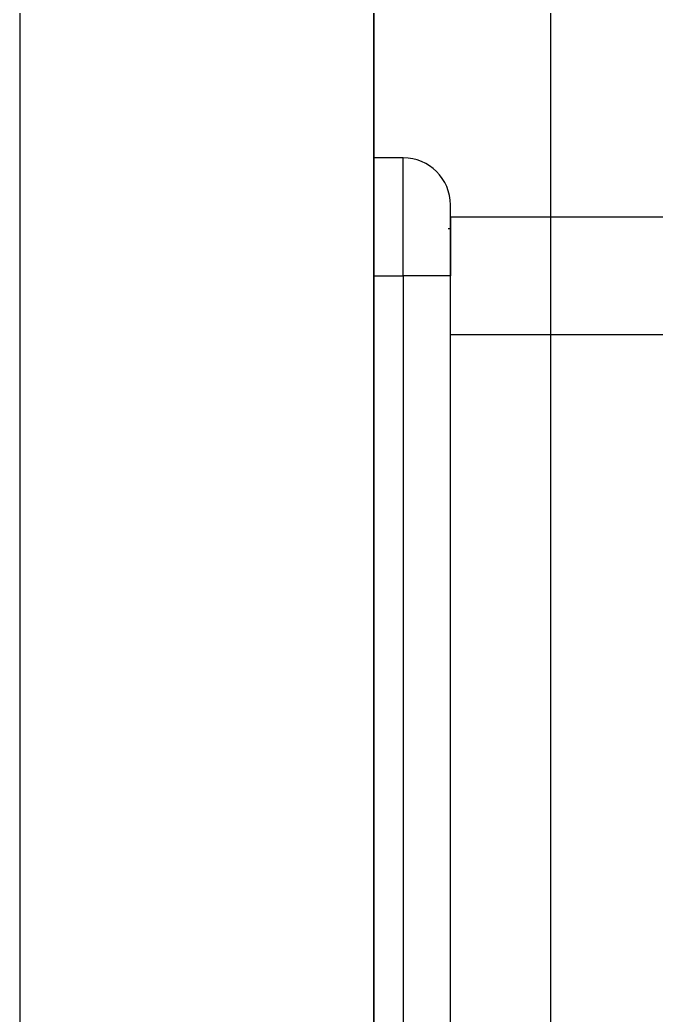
# Model space of a CAD drawing. Header units: inches. Extents: x 24920 to 61775, y 10942 to 38819.
# Drawn here: x 48565 to 48618.9, y 29615.8 to 29700.1 of the extents above; entities that cross this region are included whole.
import ezdxf

# ---------------------------------------------------------------- set-up
doc = ezdxf.new("R2010")
doc.units = ezdxf.units.IN
doc.header["$MEASUREMENT"] = 0
for name, color, linetype in [('DS-FINISH', 20, 'Continuous'), ('FF-FIXT', 2, 'Continuous'), ('WALL', 2, 'Continuous')]:
    doc.layers.add(name, color=color, linetype=linetype)

# ---------------------------------------------------------------- blocks, each defined once
blk = doc.blocks.new('A$C345957AA')
at = {"layer": 'FF-FIXT'}
for p, q in [((-195, 15), (200, 15)), ((-174, 0), (147.561, 0))]:
    blk.add_line(p, q, dxfattribs=at)
blk.add_lwpolyline([(-195, 15), (-195, 15), (-195, 10), (-200, 10), (-200, -5), (-180, -5), (-180, 0), (-175, 0), (-175, 5), (-174, 5), (-174, 0), (174, 0), (174, 5), (175, 5), (175, 0), (180, 0), (180, -5), (200, -5), (200, 10), (195, 10), (195, 15), (200, 15)], dxfattribs=at)
blk = doc.blocks.new('ssgeg')
at = {"layer": 'DS-FINISH', "color": 3}
blk.add_line((48824.966, 28779.414, 0), (48824.966, 31379.398), dxfattribs=at)
at = {"layer": 'FF-FIXT', "color": 8, "ltscale": 3}
for p, q in [((48827.466, 29512.929), (48824.966, 29512.929)), ((48824.966, 29502.929), (48824.966, 29512.929)), ((48827.466, 29502.929), (48827.466, 29512.929)), ((48831.466, 29507.928), (48872.966, 29507.928)), ((48831.266, 29506.928), (48831.466, 29506.928)), ((48824.963, 29355.929), (48824.966, 29502.929)), ((48824.966, 29502.929), (48827.466, 29502.929)), ((48827.466, 29502.929), (48827.465, 29430.898)), ((48831.466, 29502.928), (48827.466, 29502.929)), ((48831.463, 29355.928), (48831.466, 29502.928)), ((48872.966, 29497.928), (48831.466, 29497.928))]:
    blk.add_line(p, q, dxfattribs=at)
blk.add_arc((48827.466, 29508.929), 4, 359.99878, 89.99878, dxfattribs=at)
for points, knots in [([(48831.466, 29502.928), (48831.466, 29503.007), (48831.466, 29503.164), (48831.466, 29503.4), (48831.466, 29503.634), (48831.466, 29503.867), (48831.466, 29504.215), (48831.466, 29504.673), (48831.466, 29505.228), (48831.466, 29505.761), (48831.466, 29506.435), (48831.466, 29507.199), (48831.466, 29507.824), (48831.466, 29508.229), (48831.466, 29508.481), (48831.466, 29508.679), (48831.466, 29508.807), (48831.466, 29508.881), (48831.466, 29508.921), (48831.466, 29508.926), (48831.466, 29508.928)], [0, 0, 0, 0, 0.025062, 0.050062, 0.075037, 0.100027, 0.125071, 0.187556, 0.2501, 0.312585, 0.375129, 0.500007, 0.624885, 0.68737, 0.749914, 0.812399, 0.874943, 0.91662, 0.958245, 1, 1, 1, 1]), ([(48831.466, 29507.928), (48831.466, 29507.853), (48831.466, 29507.703), (48831.466, 29506.547), (48831.466, 29504.894), (48831.466, 29503.584), (48831.466, 29502.928)], [0, 0, 0, 0, 0.249949, 0.499968, 0.749982, 1, 1, 1, 1])]:
    blk.add_open_spline(points, degree=3, knots=knots, dxfattribs=at)
at = {"layer": 'WALL', "color": 4}
blk.add_line((48794.966, 31409.398, 0), (48794.966, 28749.716, 0), dxfattribs=at)
at = {"layer": 'FF-FIXT', "ltscale": 3, "xscale": -1, "rotation": 89.99877853851476}
blk.add_blockref('A$C345957AA', (48839.964, 29429.428), dxfattribs=at)

msp = doc.modelspace()

# ---------------------------------------------------------------- block references
msp.add_blockref('ssgeg', (-230, 175.5))

doc.saveas('drawing.dxf')
